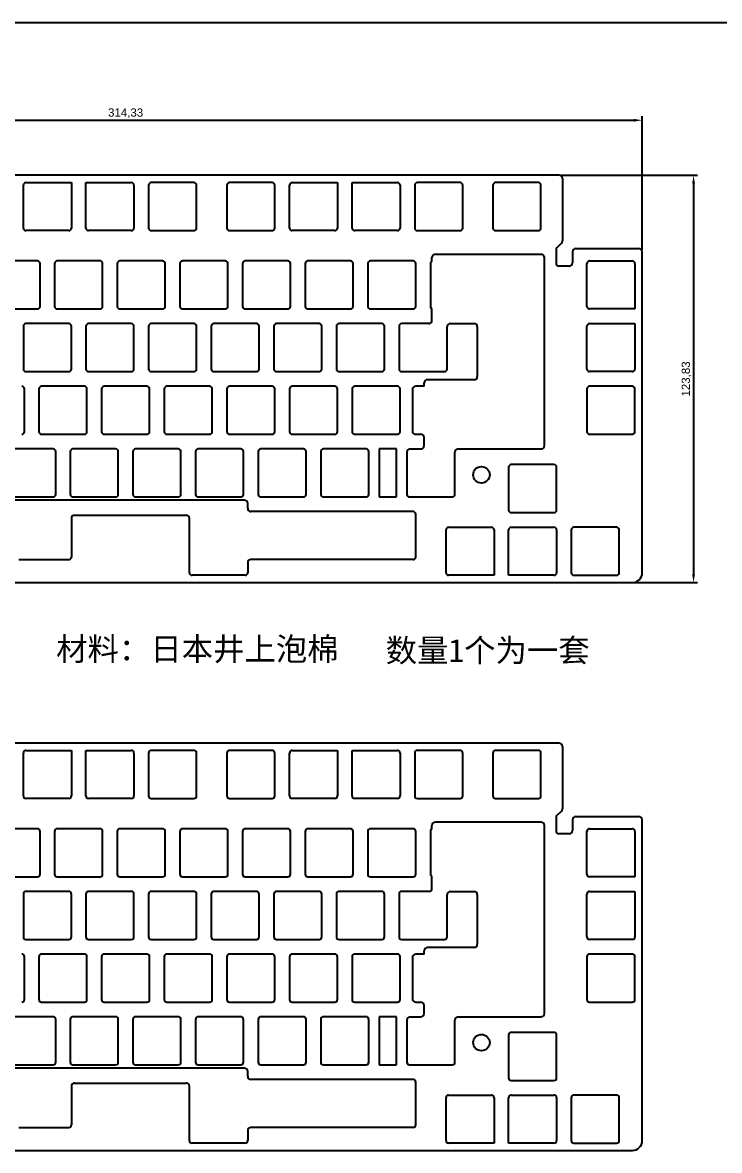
# Model space of a CAD drawing. Header units: millimetres. Extents: x 2210 to 4733, y 577 to 1929.
# Drawn here: x 4166.2 to 4378.2, y 1585.7 to 1928.6 of the extents above; entities that cross this region are included whole.
import ezdxf

# ---------------------------------------------------------------- set-up
doc = ezdxf.new("R2010")
doc.units = ezdxf.units.MM
doc.styles.get("Standard").update_dxf_attribs({"font": 'arial.ttf'})
doc.dimstyles.new('ISO-25', dxfattribs={"dimtxt": 2.5, "dimasz": 2.5, "dimexe": 1.25, "dimexo": 0.625, "dimtad": 1, "dimtxsty": 'Standard', "dimcen": 2.5, "dimadec": 0, "dimazin": 0, "dimtfac": 1, "dimtmove": 0, "dimatfit": 3, "dimfxl": 1, "dimarcsym": 0})

# ---------------------------------------------------------------- blocks, each defined once
blk = doc.blocks.new('*D38')
at = {"color": 0, "lineweight": -2, "transparency": 16777216}
for p, q in [((4040.41, 1879.77), (4040.41, 1900.12)), ((4354.73, 1859.47), (4354.73, 1900.12)), ((4042.91, 1898.87), (4352.23, 1898.87))]:
    blk.add_line(p, q, dxfattribs=at)
at = {"color": 0, "transparency": 16777216}
for points in [[(4042.91, 1899.28), (4042.91, 1898.45), (4040.41, 1898.87)], [(4352.23, 1899.28), (4352.23, 1898.45), (4354.73, 1898.87)]]:
    blk.add_solid(points, dxfattribs=at)
at = {"layer": 'Defpoints', "color": 0, "transparency": 16777216}
for p in [(4354.73, 1898.87), (4040.41, 1879.14), (4354.73, 1858.84)]:
    blk.add_point(p, dxfattribs=at)
at = {"color": 0, "transparency": 16777216, "insert": (4197.57, 1900.99), "char_height": 2.5, "attachment_point": 5}
blk.add_mtext('314,33', dxfattribs=at)
blk = doc.blocks.new('*D39')
at = {"color": 0, "lineweight": -2, "transparency": 16777216}
for p, q in [((4330.06, 1882.14), (4371.6, 1882.14)), ((4370.35, 1879.64), (4370.35, 1760.82)), ((4352.36, 1758.32), (4371.6, 1758.32))]:
    blk.add_line(p, q, dxfattribs=at)
at = {"color": 0, "transparency": 16777216}
for points in [[(4369.93, 1879.64), (4370.77, 1879.64), (4370.35, 1882.14)], [(4369.93, 1760.82), (4370.77, 1760.82), (4370.35, 1758.32)]]:
    blk.add_solid(points, dxfattribs=at)
at = {"layer": 'Defpoints', "color": 0, "transparency": 16777216}
for p in [(4329.43, 1882.14), (4351.73, 1758.32), (4370.35, 1758.32)]:
    blk.add_point(p, dxfattribs=at)
at = {"color": 0, "transparency": 16777216, "insert": (4368.22, 1820.23), "char_height": 2.5, "attachment_point": 5, "rotation": 90}
blk.add_mtext('123,83', dxfattribs=at)

msp = doc.modelspace()

# ---------------------------------------------------------------- linework, layer by layer
at = {"color": 7, "linetype": 'Continuous', "lineweight": 25}
for p, q in [((4329.432, 1882.142), (4043.407, 1882.142)), ((4166.457, 1866.117), (4166.457, 1879.117)), ((4167.257, 1879.917), (4181.057, 1879.917)), ((4181.057, 1879.917), (4181.057, 1866.117)), ((4185.507, 1866.117), (4185.507, 1879.917)), ((4185.507, 1879.917), (4199.307, 1879.917)), ((4200.107, 1879.117), (4200.107, 1866.117)), ((4204.557, 1879.117), (4204.557, 1866.117)), ((4218.357, 1879.917), (4205.357, 1879.917)), ((4219.157, 1866.117), (4219.157, 1879.117)), ((4228.369, 1879.117), (4228.369, 1866.117)), ((4242.169, 1879.917), (4229.169, 1879.917)), ((4242.969, 1866.117), (4242.969, 1879.117)), ((4247.419, 1866.117), (4247.419, 1879.117)), ((4248.219, 1879.917), (4262.019, 1879.917)), ((4262.019, 1879.917), (4262.019, 1866.117)), ((4266.469, 1866.117), (4266.469, 1879.917)), ((4266.469, 1879.917), (4280.269, 1879.917)), ((4281.069, 1879.117), (4281.069, 1866.117)), ((4285.519, 1879.117), (4285.519, 1866.117)), ((4299.319, 1879.917), (4286.319, 1879.917)), ((4300.119, 1866.117), (4300.119, 1879.117)), ((4309.332, 1879.117), (4309.332, 1866.117)), ((4323.132, 1879.917), (4310.132, 1879.917)), ((4323.932, 1866.117), (4323.932, 1879.117)), ((4330.432, 1881.142), (4330.432, 1862.178)), ((4180.257, 1865.317), (4167.257, 1865.317)), ((4199.307, 1865.317), (4186.307, 1865.317)), ((4205.357, 1865.317), (4218.357, 1865.317)), ((4229.169, 1865.317), (4242.169, 1865.317)), ((4261.219, 1865.317), (4248.219, 1865.317)), ((4280.269, 1865.317), (4267.269, 1865.317)), ((4286.319, 1865.317), (4299.319, 1865.317)), ((4310.132, 1865.317), (4323.132, 1865.317)), ((4328.51, 1859.428), (4328.51, 1855.532)), ((4328.803, 1860.135), (4330.139, 1861.471)), ((4333.51, 1858.842), (4333.51, 1855.532)), ((4334.51, 1859.842), (4353.732, 1859.842)), ((4354.732, 1761.317), (4354.732, 1858.842)), ((4170.732, 1856.104), (4157.732, 1856.104)), ((4171.532, 1842.304), (4171.532, 1855.304)), ((4175.982, 1855.304), (4175.982, 1842.304)), ((4189.782, 1856.104), (4176.782, 1856.104)), ((4190.582, 1842.304), (4190.582, 1855.304)), ((4195.032, 1855.304), (4195.032, 1842.304)), ((4208.832, 1856.104), (4195.832, 1856.104)), ((4209.632, 1842.304), (4209.632, 1855.304)), ((4214.082, 1855.304), (4214.082, 1842.304)), ((4227.882, 1856.104), (4214.882, 1856.104)), ((4228.682, 1842.304), (4228.682, 1855.304)), ((4233.132, 1855.304), (4233.132, 1842.304)), ((4246.932, 1856.104), (4233.932, 1856.104)), ((4247.732, 1842.304), (4247.732, 1855.304)), ((4252.182, 1855.304), (4252.182, 1842.304)), ((4265.982, 1856.104), (4252.982, 1856.104)), ((4266.782, 1842.304), (4266.782, 1855.304)), ((4271.232, 1855.304), (4271.232, 1842.304)), ((4285.032, 1856.104), (4272.032, 1856.104)), ((4285.832, 1842.304), (4285.832, 1855.304)), ((4290.282, 1855.304), (4290.282, 1842.304)), ((4290.769, 1856.535), (4290.769, 1857.104)), ((4323.969, 1858.104), (4291.769, 1858.104)), ((4324.969, 1799.954), (4324.969, 1857.104)), ((4337.907, 1842.304), (4337.907, 1855.304)), ((4338.707, 1856.104), (4351.707, 1856.104)), ((4352.507, 1855.304), (4352.507, 1841.504)), ((4332.51, 1854.532), (4329.51, 1854.532)), ((4157.732, 1841.504), (4170.732, 1841.504)), ((4176.782, 1841.504), (4189.782, 1841.504)), ((4195.832, 1841.504), (4208.832, 1841.504)), ((4214.882, 1841.504), (4227.882, 1841.504)), ((4233.932, 1841.504), (4246.932, 1841.504)), ((4252.982, 1841.504), (4265.982, 1841.504)), ((4272.032, 1841.504), (4285.032, 1841.504)), ((4352.507, 1841.504), (4338.707, 1841.504)), ((4290.769, 1838.054), (4290.769, 1841.073)), ((4166.457, 1836.254), (4166.457, 1823.254)), ((4180.257, 1837.054), (4167.257, 1837.054)), ((4181.057, 1823.254), (4181.057, 1836.254)), ((4185.507, 1836.254), (4185.507, 1823.254)), ((4199.307, 1837.054), (4186.307, 1837.054)), ((4200.107, 1823.254), (4200.107, 1836.254)), ((4204.557, 1836.254), (4204.557, 1823.254)), ((4218.357, 1837.054), (4205.357, 1837.054)), ((4219.157, 1823.254), (4219.157, 1836.254)), ((4223.607, 1836.254), (4223.607, 1823.254)), ((4237.407, 1837.054), (4224.407, 1837.054)), ((4238.207, 1823.254), (4238.207, 1836.254)), ((4242.657, 1836.254), (4242.657, 1823.254)), ((4256.457, 1837.054), (4243.457, 1837.054)), ((4257.257, 1823.254), (4257.257, 1836.254)), ((4261.707, 1836.254), (4261.707, 1823.254)), ((4275.507, 1837.054), (4262.507, 1837.054)), ((4276.307, 1823.254), (4276.307, 1836.254)), ((4280.757, 1836.254), (4280.757, 1823.254)), ((4289.769, 1837.054), (4281.557, 1837.054)), ((4295.357, 1823.254), (4295.357, 1836.054)), ((4296.357, 1837.054), (4303.569, 1837.054)), ((4304.569, 1836.054), (4304.569, 1821.004)), ((4337.907, 1823.254), (4337.907, 1836.254)), ((4338.707, 1837.054), (4352.507, 1837.054)), ((4352.507, 1837.054), (4352.507, 1823.254)), ((4167.257, 1822.454), (4180.257, 1822.454)), ((4186.307, 1822.454), (4199.307, 1822.454)), ((4205.357, 1822.454), (4218.357, 1822.454)), ((4224.407, 1822.454), (4237.407, 1822.454)), ((4243.457, 1822.454), (4256.457, 1822.454)), ((4262.507, 1822.454), (4275.507, 1822.454)), ((4281.557, 1822.454), (4294.557, 1822.454)), ((4351.707, 1822.454), (4338.707, 1822.454)), ((4166.769, 1804.204), (4166.769, 1817.204)), ((4171.219, 1817.204), (4171.219, 1804.204)), ((4185.019, 1818.004), (4172.019, 1818.004)), ((4185.819, 1804.204), (4185.819, 1817.204)), ((4190.269, 1817.204), (4190.269, 1804.204)), ((4204.069, 1818.004), (4191.069, 1818.004)), ((4204.869, 1804.204), (4204.869, 1817.204)), ((4209.319, 1817.204), (4209.319, 1804.204)), ((4223.119, 1818.004), (4210.119, 1818.004)), ((4223.919, 1804.204), (4223.919, 1817.204)), ((4228.369, 1817.204), (4228.369, 1804.204)), ((4242.169, 1818.004), (4229.169, 1818.004)), ((4242.969, 1804.204), (4242.969, 1817.204)), ((4247.419, 1817.204), (4247.419, 1804.204)), ((4261.219, 1818.004), (4248.219, 1818.004)), ((4262.019, 1804.204), (4262.019, 1817.204)), ((4266.469, 1817.204), (4266.469, 1804.204)), ((4280.269, 1818.004), (4267.269, 1818.004)), ((4281.069, 1804.204), (4281.069, 1817.204)), ((4288.388, 1818.004), (4285.819, 1818.004)), ((4288.388, 1818.004), (4288.388, 1819.004)), ((4303.569, 1820.004), (4289.388, 1820.004)), ((4337.907, 1817.204), (4337.907, 1804.204)), ((4351.707, 1818.004), (4338.707, 1818.004)), ((4352.507, 1804.204), (4352.507, 1817.204)), ((4284.819, 1817.004), (4284.819, 1804.404)), ((4172.019, 1803.404), (4185.019, 1803.404)), ((4191.069, 1803.404), (4204.069, 1803.404)), ((4210.119, 1803.404), (4223.119, 1803.404)), ((4229.169, 1803.404), (4242.169, 1803.404)), ((4248.219, 1803.404), (4261.219, 1803.404)), ((4267.269, 1803.404), (4280.269, 1803.404)), ((4285.819, 1803.404), (4287.388, 1803.404)), ((4288.388, 1799.954), (4288.388, 1802.404)), ((4338.707, 1803.404), (4351.707, 1803.404)), ((4175.494, 1798.954), (4162.494, 1798.954)), ((4176.294, 1785.154), (4176.294, 1798.154)), ((4180.744, 1798.154), (4180.744, 1785.154)), ((4194.544, 1798.954), (4181.544, 1798.954)), ((4195.344, 1785.154), (4195.344, 1798.154)), ((4199.794, 1798.154), (4199.794, 1785.154)), ((4213.594, 1798.954), (4200.594, 1798.954)), ((4214.394, 1785.154), (4214.394, 1798.154)), ((4218.844, 1798.154), (4218.844, 1785.154)), ((4232.644, 1798.954), (4219.644, 1798.954)), ((4233.444, 1785.154), (4233.444, 1798.154)), ((4237.894, 1798.154), (4237.894, 1785.154)), ((4251.694, 1798.954), (4238.694, 1798.954)), ((4252.494, 1785.154), (4252.494, 1798.154)), ((4256.944, 1798.154), (4256.944, 1785.154)), ((4270.744, 1798.954), (4257.744, 1798.954)), ((4271.544, 1785.154), (4271.544, 1798.154)), ((4279.941, 1798.954), (4274.741, 1798.954)), ((4274.741, 1798.954), (4274.741, 1784.354)), ((4279.941, 1784.354), (4279.941, 1798.954)), ((4283.138, 1797.954), (4283.138, 1785.154)), ((4284.138, 1798.954), (4287.388, 1798.954)), ((4297.738, 1785.154), (4297.738, 1797.954)), ((4298.738, 1798.954), (4323.969, 1798.954)), ((4314.094, 1793.392), (4314.094, 1780.392)), ((4327.894, 1794.192), (4314.894, 1794.192)), ((4328.694, 1780.392), (4328.694, 1793.392)), ((4233.707, 1783.354), (4113.807, 1783.354)), ((4162.494, 1784.354), (4175.494, 1784.354)), ((4181.544, 1784.354), (4194.544, 1784.354)), ((4200.594, 1784.354), (4213.594, 1784.354)), ((4219.644, 1784.354), (4232.644, 1784.354)), ((4238.694, 1784.354), (4251.694, 1784.354)), ((4257.744, 1784.354), (4270.744, 1784.354)), ((4274.741, 1784.354), (4279.941, 1784.354)), ((4283.938, 1784.354), (4296.938, 1784.354)), ((4234.707, 1780.904), (4234.707, 1782.354)), ((4285.032, 1779.904), (4235.707, 1779.904)), ((4314.894, 1779.592), (4327.894, 1779.592)), ((4181.057, 1777.804), (4181.057, 1766.104)), ((4182.057, 1778.804), (4215.976, 1778.804)), ((4216.976, 1761.342), (4216.976, 1777.804)), ((4285.832, 1766.104), (4285.832, 1779.104)), ((4295.044, 1761.342), (4295.044, 1774.342)), ((4295.844, 1775.142), (4308.844, 1775.142)), ((4309.644, 1774.342), (4309.644, 1760.542)), ((4314.094, 1760.542), (4314.094, 1774.342)), ((4314.894, 1775.142), (4327.894, 1775.142)), ((4328.694, 1774.342), (4328.694, 1761.342)), ((4333.144, 1774.342), (4333.144, 1761.342)), ((4346.944, 1775.142), (4333.944, 1775.142)), ((4347.744, 1761.342), (4347.744, 1774.342)), ((4165.126, 1765.304), (4180.257, 1765.304)), ((4234.707, 1764.304), (4234.707, 1761.342)), ((4285.032, 1765.304), (4235.707, 1765.304)), ((4233.907, 1760.542), (4217.776, 1760.542)), ((4309.644, 1760.542), (4295.844, 1760.542)), ((4327.894, 1760.542), (4314.094, 1760.542)), ((4333.944, 1760.542), (4346.944, 1760.542)), ((4043.407, 1758.317), (4351.732, 1758.317)), ((4329.432, 1709.538), (4043.407, 1709.538)), ((4330.432, 1708.538), (4330.432, 1689.574)), ((4166.457, 1693.513), (4166.457, 1706.513)), ((4167.257, 1707.313), (4181.057, 1707.313)), ((4181.057, 1707.313), (4181.057, 1693.513)), ((4185.507, 1693.513), (4185.507, 1707.313)), ((4185.507, 1707.313), (4199.307, 1707.313)), ((4200.107, 1706.513), (4200.107, 1693.513)), ((4204.557, 1706.513), (4204.557, 1693.513)), ((4218.357, 1707.313), (4205.357, 1707.313)), ((4219.157, 1693.513), (4219.157, 1706.513)), ((4228.369, 1706.513), (4228.369, 1693.513)), ((4242.169, 1707.313), (4229.169, 1707.313)), ((4242.969, 1693.513), (4242.969, 1706.513)), ((4247.419, 1693.513), (4247.419, 1706.513)), ((4248.219, 1707.313), (4262.019, 1707.313)), ((4262.019, 1707.313), (4262.019, 1693.513)), ((4266.469, 1693.513), (4266.469, 1707.313)), ((4266.469, 1707.313), (4280.269, 1707.313)), ((4281.069, 1706.513), (4281.069, 1693.513)), ((4285.519, 1706.513), (4285.519, 1693.513)), ((4299.319, 1707.313), (4286.319, 1707.313)), ((4300.119, 1693.513), (4300.119, 1706.513)), ((4309.332, 1706.513), (4309.332, 1693.513)), ((4323.132, 1707.313), (4310.132, 1707.313)), ((4323.932, 1693.513), (4323.932, 1706.513)), ((4180.257, 1692.713), (4167.257, 1692.713)), ((4199.307, 1692.713), (4186.307, 1692.713)), ((4205.357, 1692.713), (4218.357, 1692.713)), ((4229.169, 1692.713), (4242.169, 1692.713)), ((4261.219, 1692.713), (4248.219, 1692.713)), ((4280.269, 1692.713), (4267.269, 1692.713)), ((4286.319, 1692.713), (4299.319, 1692.713)), ((4310.132, 1692.713), (4323.132, 1692.713)), ((4328.803, 1687.531), (4330.139, 1688.867)), ((4334.51, 1687.238), (4353.732, 1687.238)), ((4170.732, 1683.501), (4157.732, 1683.501)), ((4189.782, 1683.501), (4176.782, 1683.501)), ((4208.832, 1683.501), (4195.832, 1683.501)), ((4227.882, 1683.501), (4214.882, 1683.501)), ((4246.932, 1683.501), (4233.932, 1683.501)), ((4265.982, 1683.501), (4252.982, 1683.501)), ((4285.032, 1683.501), (4272.032, 1683.501)), ((4290.769, 1683.932), (4290.769, 1684.501)), ((4323.969, 1685.501), (4291.769, 1685.501)), ((4324.969, 1627.351), (4324.969, 1684.501)), ((4328.51, 1686.824), (4328.51, 1682.929)), ((4333.51, 1686.238), (4333.51, 1682.929)), ((4338.707, 1683.501), (4351.707, 1683.501)), ((4354.732, 1588.713), (4354.732, 1686.238)), ((4171.532, 1669.701), (4171.532, 1682.701)), ((4175.982, 1682.701), (4175.982, 1669.701)), ((4190.582, 1669.701), (4190.582, 1682.701)), ((4195.032, 1682.701), (4195.032, 1669.701)), ((4209.632, 1669.701), (4209.632, 1682.701)), ((4214.082, 1682.701), (4214.082, 1669.701)), ((4228.682, 1669.701), (4228.682, 1682.701)), ((4233.132, 1682.701), (4233.132, 1669.701)), ((4247.732, 1669.701), (4247.732, 1682.701)), ((4252.182, 1682.701), (4252.182, 1669.701)), ((4266.782, 1669.701), (4266.782, 1682.701)), ((4271.232, 1682.701), (4271.232, 1669.701)), ((4285.832, 1669.701), (4285.832, 1682.701)), ((4290.282, 1682.701), (4290.282, 1669.701)), ((4332.51, 1681.929), (4329.51, 1681.929)), ((4337.907, 1669.701), (4337.907, 1682.701)), ((4352.507, 1682.701), (4352.507, 1668.901)), ((4157.732, 1668.901), (4170.732, 1668.901)), ((4176.782, 1668.901), (4189.782, 1668.901)), ((4195.832, 1668.901), (4208.832, 1668.901)), ((4214.882, 1668.901), (4227.882, 1668.901)), ((4233.932, 1668.901), (4246.932, 1668.901)), ((4252.982, 1668.901), (4265.982, 1668.901)), ((4272.032, 1668.901), (4285.032, 1668.901)), ((4290.769, 1665.451), (4290.769, 1668.469)), ((4352.507, 1668.901), (4338.707, 1668.901)), ((4166.457, 1663.651), (4166.457, 1650.651)), ((4180.257, 1664.451), (4167.257, 1664.451)), ((4181.057, 1650.651), (4181.057, 1663.651)), ((4185.507, 1663.651), (4185.507, 1650.651)), ((4199.307, 1664.451), (4186.307, 1664.451)), ((4200.107, 1650.651), (4200.107, 1663.651)), ((4204.557, 1663.651), (4204.557, 1650.651)), ((4218.357, 1664.451), (4205.357, 1664.451)), ((4219.157, 1650.651), (4219.157, 1663.651)), ((4223.607, 1663.651), (4223.607, 1650.651)), ((4237.407, 1664.451), (4224.407, 1664.451)), ((4238.207, 1650.651), (4238.207, 1663.651)), ((4242.657, 1663.651), (4242.657, 1650.651)), ((4256.457, 1664.451), (4243.457, 1664.451)), ((4257.257, 1650.651), (4257.257, 1663.651)), ((4261.707, 1663.651), (4261.707, 1650.651)), ((4275.507, 1664.451), (4262.507, 1664.451)), ((4276.307, 1650.651), (4276.307, 1663.651)), ((4280.757, 1663.651), (4280.757, 1650.651)), ((4289.769, 1664.451), (4281.557, 1664.451)), ((4295.357, 1650.651), (4295.357, 1663.451)), ((4296.357, 1664.451), (4303.569, 1664.451)), ((4304.569, 1663.451), (4304.569, 1648.401)), ((4337.907, 1650.651), (4337.907, 1663.651)), ((4338.707, 1664.451), (4352.507, 1664.451)), ((4352.507, 1664.451), (4352.507, 1650.651)), ((4167.257, 1649.851), (4180.257, 1649.851)), ((4186.307, 1649.851), (4199.307, 1649.851)), ((4205.357, 1649.851), (4218.357, 1649.851)), ((4224.407, 1649.851), (4237.407, 1649.851)), ((4243.457, 1649.851), (4256.457, 1649.851)), ((4262.507, 1649.851), (4275.507, 1649.851)), ((4281.557, 1649.851), (4294.557, 1649.851)), ((4351.707, 1649.851), (4338.707, 1649.851)), ((4288.388, 1645.401), (4288.388, 1646.401)), ((4303.569, 1647.401), (4289.388, 1647.401)), ((4166.769, 1631.601), (4166.769, 1644.601)), ((4171.219, 1644.601), (4171.219, 1631.601)), ((4185.019, 1645.401), (4172.019, 1645.401)), ((4185.819, 1631.601), (4185.819, 1644.601)), ((4190.269, 1644.601), (4190.269, 1631.601)), ((4204.069, 1645.401), (4191.069, 1645.401)), ((4204.869, 1631.601), (4204.869, 1644.601)), ((4209.319, 1644.601), (4209.319, 1631.601)), ((4223.119, 1645.401), (4210.119, 1645.401)), ((4223.919, 1631.601), (4223.919, 1644.601)), ((4228.369, 1644.601), (4228.369, 1631.601)), ((4242.169, 1645.401), (4229.169, 1645.401)), ((4242.969, 1631.601), (4242.969, 1644.601)), ((4247.419, 1644.601), (4247.419, 1631.601)), ((4261.219, 1645.401), (4248.219, 1645.401)), ((4262.019, 1631.601), (4262.019, 1644.601)), ((4266.469, 1644.601), (4266.469, 1631.601)), ((4280.269, 1645.401), (4267.269, 1645.401)), ((4281.069, 1631.601), (4281.069, 1644.601)), ((4284.819, 1644.401), (4284.819, 1631.801)), ((4288.388, 1645.401), (4285.819, 1645.401)), ((4337.907, 1644.601), (4337.907, 1631.601)), ((4351.707, 1645.401), (4338.707, 1645.401)), ((4352.507, 1631.601), (4352.507, 1644.601)), ((4172.019, 1630.801), (4185.019, 1630.801)), ((4191.069, 1630.801), (4204.069, 1630.801)), ((4210.119, 1630.801), (4223.119, 1630.801)), ((4229.169, 1630.801), (4242.169, 1630.801)), ((4248.219, 1630.801), (4261.219, 1630.801)), ((4267.269, 1630.801), (4280.269, 1630.801)), ((4285.819, 1630.801), (4287.388, 1630.801)), ((4288.388, 1627.351), (4288.388, 1629.801)), ((4338.707, 1630.801), (4351.707, 1630.801)), ((4175.494, 1626.351), (4162.494, 1626.351)), ((4176.294, 1612.551), (4176.294, 1625.551)), ((4180.744, 1625.551), (4180.744, 1612.551)), ((4194.544, 1626.351), (4181.544, 1626.351)), ((4195.344, 1612.551), (4195.344, 1625.551)), ((4199.794, 1625.551), (4199.794, 1612.551)), ((4213.594, 1626.351), (4200.594, 1626.351)), ((4214.394, 1612.551), (4214.394, 1625.551)), ((4218.844, 1625.551), (4218.844, 1612.551)), ((4232.644, 1626.351), (4219.644, 1626.351)), ((4233.444, 1612.551), (4233.444, 1625.551)), ((4237.894, 1625.551), (4237.894, 1612.551)), ((4251.694, 1626.351), (4238.694, 1626.351)), ((4252.494, 1612.551), (4252.494, 1625.551)), ((4256.944, 1625.551), (4256.944, 1612.551)), ((4270.744, 1626.351), (4257.744, 1626.351)), ((4271.544, 1612.551), (4271.544, 1625.551)), ((4279.941, 1626.351), (4274.741, 1626.351)), ((4274.741, 1626.351), (4274.741, 1611.751)), ((4279.941, 1611.751), (4279.941, 1626.351)), ((4283.138, 1625.351), (4283.138, 1612.551)), ((4284.138, 1626.351), (4287.388, 1626.351)), ((4297.738, 1612.551), (4297.738, 1625.351)), ((4298.738, 1626.351), (4323.969, 1626.351)), ((4314.094, 1620.788), (4314.094, 1607.788)), ((4327.894, 1621.588), (4314.894, 1621.588)), ((4328.694, 1607.788), (4328.694, 1620.788)), ((4162.494, 1611.751), (4175.494, 1611.751)), ((4181.544, 1611.751), (4194.544, 1611.751)), ((4200.594, 1611.751), (4213.594, 1611.751)), ((4219.644, 1611.751), (4232.644, 1611.751)), ((4238.694, 1611.751), (4251.694, 1611.751)), ((4257.744, 1611.751), (4270.744, 1611.751)), ((4274.741, 1611.751), (4279.941, 1611.751)), ((4283.938, 1611.751), (4296.938, 1611.751)), ((4233.707, 1610.751), (4113.807, 1610.751)), ((4234.707, 1608.301), (4234.707, 1609.751)), ((4181.057, 1605.201), (4181.057, 1593.501)), ((4182.057, 1606.201), (4215.976, 1606.201)), ((4216.976, 1588.738), (4216.976, 1605.201)), ((4285.032, 1607.301), (4235.707, 1607.301)), ((4285.832, 1593.501), (4285.832, 1606.501)), ((4314.894, 1606.988), (4327.894, 1606.988)), ((4295.044, 1588.738), (4295.044, 1601.738)), ((4295.844, 1602.538), (4308.844, 1602.538)), ((4309.644, 1601.738), (4309.644, 1587.938)), ((4314.094, 1587.938), (4314.094, 1601.738)), ((4314.894, 1602.538), (4327.894, 1602.538)), ((4328.694, 1601.738), (4328.694, 1588.738)), ((4333.144, 1601.738), (4333.144, 1588.738)), ((4346.944, 1602.538), (4333.944, 1602.538)), ((4347.744, 1588.738), (4347.744, 1601.738)), ((4165.126, 1592.701), (4180.257, 1592.701)), ((4234.707, 1591.701), (4234.707, 1588.738)), ((4285.032, 1592.701), (4235.707, 1592.701)), ((4233.907, 1587.938), (4217.776, 1587.938)), ((4309.644, 1587.938), (4295.844, 1587.938)), ((4327.894, 1587.938), (4314.094, 1587.938)), ((4333.944, 1587.938), (4346.944, 1587.938)), ((4043.407, 1585.713), (4351.732, 1585.713))]:
    msp.add_line(p, q, dxfattribs=at)
at = {"color": 1}
msp.add_lwpolyline([(4017.634, 1737.063), (4017.634, 1928.57), (4440.561, 1928.57), (4440.561, 1737.063)], dxfattribs=at)
at = {"color": 7, "linetype": 'Continuous', "lineweight": 25}
for centre in [(4305.826, 1791.099), (4305.826, 1618.495)]:
    msp.add_circle(centre, 2.5, dxfattribs=at)
for centre, radius, start, end in [((4167.257, 1879.117), 0.8, 90, 180), ((4199.307, 1879.117), 0.8, 0, 90), ((4205.357, 1879.117), 0.8, 90, 180), ((4218.357, 1879.117), 0.8, 0, 90), ((4229.169, 1879.117), 0.8, 90, 180), ((4242.169, 1879.117), 0.8, 0, 90), ((4248.219, 1879.117), 0.8, 90, 180), ((4280.269, 1879.117), 0.8, 0, 90), ((4286.319, 1879.117), 0.8, 90, 180), ((4299.319, 1879.117), 0.8, 0, 90), ((4310.132, 1879.117), 0.8, 90, 180), ((4323.132, 1879.117), 0.8, 0, 90), ((4329.432, 1881.142), 1, 0, 90), ((4167.257, 1866.117), 0.8, 180, 270), ((4180.257, 1866.117), 0.8, 270, 0), ((4186.307, 1866.117), 0.8, 180, 270), ((4199.307, 1866.117), 0.8, 270, 0), ((4205.357, 1866.117), 0.8, 180, 270), ((4218.357, 1866.117), 0.8, 270, 0), ((4229.169, 1866.117), 0.8, 180, 270), ((4242.169, 1866.117), 0.8, 270, 0), ((4248.219, 1866.117), 0.8, 180, 270), ((4261.219, 1866.117), 0.8, 270, 0), ((4267.269, 1866.117), 0.8, 180, 270), ((4280.269, 1866.117), 0.8, 270, 0), ((4286.319, 1866.117), 0.8, 180, 270), ((4299.319, 1866.117), 0.8, 270, 0), ((4310.132, 1866.117), 0.8, 180, 270), ((4323.132, 1866.117), 0.8, 270, 0), ((4329.432, 1862.178), 1, 315, 0), ((4329.51, 1859.428), 1, 135, 180), ((4334.51, 1858.842), 1, 90, 180), ((4353.732, 1858.842), 1, 0, 90), ((4170.732, 1855.304), 0.8, 0, 90), ((4176.782, 1855.304), 0.8, 90, 180), ((4189.782, 1855.304), 0.8, 0, 90), ((4195.832, 1855.304), 0.8, 90, 180), ((4208.832, 1855.304), 0.8, 0, 90), ((4214.882, 1855.304), 0.8, 90, 180), ((4227.882, 1855.304), 0.8, 0, 90), ((4233.932, 1855.304), 0.8, 90, 180), ((4246.932, 1855.304), 0.8, 0, 90), ((4252.982, 1855.304), 0.8, 90, 180), ((4265.982, 1855.304), 0.8, 0, 90), ((4272.032, 1855.304), 0.8, 90, 180), ((4285.032, 1855.304), 0.8, 0, 90), ((4291.082, 1855.304), 0.8, 136.83984, 180), ((4289.769, 1856.535), 1, 316.83984, 0), ((4291.769, 1857.104), 1, 90, 180), ((4323.969, 1857.104), 1, 0, 90), ((4329.51, 1855.532), 1, 180, 270), ((4332.51, 1855.532), 1, 270, 0), ((4338.707, 1855.304), 0.8, 90, 180), ((4351.707, 1855.304), 0.8, 0, 90), ((4170.732, 1842.304), 0.8, 270, 0), ((4176.782, 1842.304), 0.8, 180, 270), ((4189.782, 1842.304), 0.8, 270, 0), ((4195.832, 1842.304), 0.8, 180, 270), ((4208.832, 1842.304), 0.8, 270, 0), ((4214.882, 1842.304), 0.8, 180, 270), ((4227.882, 1842.304), 0.8, 270, 0), ((4233.932, 1842.304), 0.8, 180, 270), ((4246.932, 1842.304), 0.8, 270, 0), ((4252.982, 1842.304), 0.8, 180, 270), ((4265.982, 1842.304), 0.8, 270, 0), ((4272.032, 1842.304), 0.8, 180, 270), ((4285.032, 1842.304), 0.8, 270, 0), ((4291.082, 1842.304), 0.8, 180, 223.16016), ((4289.769, 1841.073), 1, 0, 43.16016), ((4338.707, 1842.304), 0.8, 180, 270), ((4289.769, 1838.054), 1, 270, 0), ((4167.257, 1836.254), 0.8, 90, 180), ((4180.257, 1836.254), 0.8, 0, 90), ((4186.307, 1836.254), 0.8, 90, 180), ((4199.307, 1836.254), 0.8, 0, 90), ((4205.357, 1836.254), 0.8, 90, 180), ((4218.357, 1836.254), 0.8, 0, 90), ((4224.407, 1836.254), 0.8, 90, 180), ((4237.407, 1836.254), 0.8, 0, 90), ((4243.457, 1836.254), 0.8, 90, 180), ((4256.457, 1836.254), 0.8, 0, 90), ((4262.507, 1836.254), 0.8, 90, 180), ((4275.507, 1836.254), 0.8, 0, 90), ((4281.557, 1836.254), 0.8, 90, 180), ((4296.357, 1836.054), 1, 90, 180), ((4303.569, 1836.054), 1, 0, 90), ((4338.707, 1836.254), 0.8, 90, 180), ((4167.257, 1823.254), 0.8, 180, 270), ((4180.257, 1823.254), 0.8, 270, 0), ((4186.307, 1823.254), 0.8, 180, 270), ((4199.307, 1823.254), 0.8, 270, 0), ((4205.357, 1823.254), 0.8, 180, 270), ((4218.357, 1823.254), 0.8, 270, 0), ((4224.407, 1823.254), 0.8, 180, 270), ((4237.407, 1823.254), 0.8, 270, 0), ((4243.457, 1823.254), 0.8, 180, 270), ((4256.457, 1823.254), 0.8, 270, 0), ((4262.507, 1823.254), 0.8, 180, 270), ((4275.507, 1823.254), 0.8, 270, 0), ((4281.557, 1823.254), 0.8, 180, 270), ((4294.557, 1823.254), 0.8, 270, 0), ((4303.569, 1821.004), 1, 270, 0), ((4338.707, 1823.254), 0.8, 180, 270), ((4351.707, 1823.254), 0.8, 270, 0), ((4165.969, 1817.204), 0.8, 0, 90), ((4172.019, 1817.204), 0.8, 90, 180), ((4185.019, 1817.204), 0.8, 0, 90), ((4191.069, 1817.204), 0.8, 90, 180), ((4204.069, 1817.204), 0.8, 0, 90), ((4210.119, 1817.204), 0.8, 90, 180), ((4223.119, 1817.204), 0.8, 0, 90), ((4229.169, 1817.204), 0.8, 90, 180), ((4242.169, 1817.204), 0.8, 0, 90), ((4248.219, 1817.204), 0.8, 90, 180), ((4261.219, 1817.204), 0.8, 0, 90), ((4267.269, 1817.204), 0.8, 90, 180), ((4280.269, 1817.204), 0.8, 0, 90), ((4285.819, 1817.004), 1, 90, 180), ((4289.388, 1819.004), 1, 90, 180), ((4338.707, 1817.204), 0.8, 90, 180), ((4351.707, 1817.204), 0.8, 0, 90), ((4165.969, 1804.204), 0.8, 270, 0), ((4172.019, 1804.204), 0.8, 180, 270), ((4185.019, 1804.204), 0.8, 270, 0), ((4191.069, 1804.204), 0.8, 180, 270), ((4204.069, 1804.204), 0.8, 270, 0), ((4210.119, 1804.204), 0.8, 180, 270), ((4223.119, 1804.204), 0.8, 270, 0), ((4229.169, 1804.204), 0.8, 180, 270), ((4242.169, 1804.204), 0.8, 270, 0), ((4248.219, 1804.204), 0.8, 180, 270), ((4261.219, 1804.204), 0.8, 270, 0), ((4267.269, 1804.204), 0.8, 180, 270), ((4280.269, 1804.204), 0.8, 270, 0), ((4285.819, 1804.404), 1, 180, 270), ((4338.707, 1804.204), 0.8, 180, 270), ((4351.707, 1804.204), 0.8, 270, 0), ((4287.388, 1802.404), 1, 0, 90), ((4175.494, 1798.154), 0.8, 0, 90), ((4181.544, 1798.154), 0.8, 90, 180), ((4194.544, 1798.154), 0.8, 0, 90), ((4200.594, 1798.154), 0.8, 90, 180), ((4213.594, 1798.154), 0.8, 0, 90), ((4219.644, 1798.154), 0.8, 90, 180), ((4232.644, 1798.154), 0.8, 0, 90), ((4238.694, 1798.154), 0.8, 90, 180), ((4251.694, 1798.154), 0.8, 0, 90), ((4257.744, 1798.154), 0.8, 90, 180), ((4270.744, 1798.154), 0.8, 0, 90), ((4284.138, 1797.954), 1, 90, 180), ((4287.388, 1799.954), 1, 270, 0), ((4298.738, 1797.954), 1, 90, 180), ((4323.969, 1799.954), 1, 270, 0), ((4314.894, 1793.392), 0.8, 90, 180), ((4327.894, 1793.392), 0.8, 0, 90), ((4175.494, 1785.154), 0.8, 270, 0), ((4181.544, 1785.154), 0.8, 180, 270), ((4194.544, 1785.154), 0.8, 270, 0), ((4200.594, 1785.154), 0.8, 180, 270), ((4213.594, 1785.154), 0.8, 270, 0), ((4219.644, 1785.154), 0.8, 180, 270), ((4232.644, 1785.154), 0.8, 270, 0), ((4233.707, 1782.354), 1, 0, 90), ((4238.694, 1785.154), 0.8, 180, 270), ((4251.694, 1785.154), 0.8, 270, 0), ((4257.744, 1785.154), 0.8, 180, 270), ((4270.744, 1785.154), 0.8, 270, 0), ((4283.938, 1785.154), 0.8, 180, 270), ((4296.938, 1785.154), 0.8, 270, 0), ((4235.707, 1780.904), 1, 180, 270), ((4285.032, 1779.104), 0.8, 0, 90), ((4314.894, 1780.392), 0.8, 180, 270), ((4327.894, 1780.392), 0.8, 270, 0), ((4182.057, 1777.804), 1, 90, 180), ((4215.976, 1777.804), 1, 0, 90), ((4295.844, 1774.342), 0.8, 90, 180), ((4308.844, 1774.342), 0.8, 0, 90), ((4314.894, 1774.342), 0.8, 90, 180), ((4327.894, 1774.342), 0.8, 0, 90), ((4333.944, 1774.342), 0.8, 90, 180), ((4346.944, 1774.342), 0.8, 0, 90), ((4180.257, 1766.104), 0.8, 270, 0), ((4285.032, 1766.104), 0.8, 270, 0), ((4235.707, 1764.304), 1, 90, 180), ((4217.776, 1761.342), 0.8, 180, 270), ((4233.907, 1761.342), 0.8, 270, 0), ((4295.844, 1761.342), 0.8, 180, 270), ((4327.894, 1761.342), 0.8, 270, 0), ((4333.944, 1761.342), 0.8, 180, 270), ((4346.944, 1761.342), 0.8, 270, 0), ((4351.732, 1761.317), 3, 270, 0), ((4329.432, 1708.538), 1, 0, 90), ((4167.257, 1706.513), 0.8, 90, 180), ((4199.307, 1706.513), 0.8, 0, 90), ((4205.357, 1706.513), 0.8, 90, 180), ((4218.357, 1706.513), 0.8, 0, 90), ((4229.169, 1706.513), 0.8, 90, 180), ((4242.169, 1706.513), 0.8, 0, 90), ((4248.219, 1706.513), 0.8, 90, 180), ((4280.269, 1706.513), 0.8, 0, 90), ((4286.319, 1706.513), 0.8, 90, 180), ((4299.319, 1706.513), 0.8, 0, 90), ((4310.132, 1706.513), 0.8, 90, 180), ((4323.132, 1706.513), 0.8, 0, 90), ((4167.257, 1693.513), 0.8, 180, 270), ((4180.257, 1693.513), 0.8, 270, 0), ((4186.307, 1693.513), 0.8, 180, 270), ((4199.307, 1693.513), 0.8, 270, 0), ((4205.357, 1693.513), 0.8, 180, 270), ((4218.357, 1693.513), 0.8, 270, 0), ((4229.169, 1693.513), 0.8, 180, 270), ((4242.169, 1693.513), 0.8, 270, 0), ((4248.219, 1693.513), 0.8, 180, 270), ((4261.219, 1693.513), 0.8, 270, 0), ((4267.269, 1693.513), 0.8, 180, 270), ((4280.269, 1693.513), 0.8, 270, 0), ((4286.319, 1693.513), 0.8, 180, 270), ((4299.319, 1693.513), 0.8, 270, 0), ((4310.132, 1693.513), 0.8, 180, 270), ((4323.132, 1693.513), 0.8, 270, 0), ((4329.51, 1686.824), 1, 135, 180), ((4329.432, 1689.574), 1, 315, 0), ((4334.51, 1686.238), 1, 90, 180), ((4353.732, 1686.238), 1, 0, 90), ((4170.732, 1682.701), 0.8, 0, 90), ((4176.782, 1682.701), 0.8, 90, 180), ((4189.782, 1682.701), 0.8, 0, 90), ((4195.832, 1682.701), 0.8, 90, 180), ((4208.832, 1682.701), 0.8, 0, 90), ((4214.882, 1682.701), 0.8, 90, 180), ((4227.882, 1682.701), 0.8, 0, 90), ((4233.932, 1682.701), 0.8, 90, 180), ((4246.932, 1682.701), 0.8, 0, 90), ((4252.982, 1682.701), 0.8, 90, 180), ((4265.982, 1682.701), 0.8, 0, 90), ((4272.032, 1682.701), 0.8, 90, 180), ((4285.032, 1682.701), 0.8, 0, 90), ((4289.769, 1683.932), 1, 316.83984, 0), ((4291.769, 1684.501), 1, 90, 180), ((4323.969, 1684.501), 1, 0, 90), ((4338.707, 1682.701), 0.8, 90, 180), ((4351.707, 1682.701), 0.8, 0, 90), ((4291.082, 1682.701), 0.8, 136.83984, 180), ((4329.51, 1682.929), 1, 180, 270), ((4332.51, 1682.929), 1, 270, 0), ((4170.732, 1669.701), 0.8, 270, 0), ((4176.782, 1669.701), 0.8, 180, 270), ((4189.782, 1669.701), 0.8, 270, 0), ((4195.832, 1669.701), 0.8, 180, 270), ((4208.832, 1669.701), 0.8, 270, 0), ((4214.882, 1669.701), 0.8, 180, 270), ((4227.882, 1669.701), 0.8, 270, 0), ((4233.932, 1669.701), 0.8, 180, 270), ((4246.932, 1669.701), 0.8, 270, 0), ((4252.982, 1669.701), 0.8, 180, 270), ((4265.982, 1669.701), 0.8, 270, 0), ((4272.032, 1669.701), 0.8, 180, 270), ((4285.032, 1669.701), 0.8, 270, 0), ((4291.082, 1669.701), 0.8, 180, 223.16016), ((4289.769, 1668.469), 1, 0, 43.16016), ((4338.707, 1669.701), 0.8, 180, 270), ((4167.257, 1663.651), 0.8, 90, 180), ((4180.257, 1663.651), 0.8, 0, 90), ((4186.307, 1663.651), 0.8, 90, 180), ((4199.307, 1663.651), 0.8, 0, 90), ((4205.357, 1663.651), 0.8, 90, 180), ((4218.357, 1663.651), 0.8, 0, 90), ((4224.407, 1663.651), 0.8, 90, 180), ((4237.407, 1663.651), 0.8, 0, 90), ((4243.457, 1663.651), 0.8, 90, 180), ((4256.457, 1663.651), 0.8, 0, 90), ((4262.507, 1663.651), 0.8, 90, 180), ((4275.507, 1663.651), 0.8, 0, 90), ((4281.557, 1663.651), 0.8, 90, 180), ((4289.769, 1665.451), 1, 270, 0), ((4296.357, 1663.451), 1, 90, 180), ((4303.569, 1663.451), 1, 0, 90), ((4338.707, 1663.651), 0.8, 90, 180), ((4167.257, 1650.651), 0.8, 180, 270), ((4180.257, 1650.651), 0.8, 270, 0), ((4186.307, 1650.651), 0.8, 180, 270), ((4199.307, 1650.651), 0.8, 270, 0), ((4205.357, 1650.651), 0.8, 180, 270), ((4218.357, 1650.651), 0.8, 270, 0), ((4224.407, 1650.651), 0.8, 180, 270), ((4237.407, 1650.651), 0.8, 270, 0), ((4243.457, 1650.651), 0.8, 180, 270), ((4256.457, 1650.651), 0.8, 270, 0), ((4262.507, 1650.651), 0.8, 180, 270), ((4275.507, 1650.651), 0.8, 270, 0), ((4281.557, 1650.651), 0.8, 180, 270), ((4294.557, 1650.651), 0.8, 270, 0), ((4338.707, 1650.651), 0.8, 180, 270), ((4351.707, 1650.651), 0.8, 270, 0), ((4289.388, 1646.401), 1, 90, 180), ((4303.569, 1648.401), 1, 270, 0), ((4165.969, 1644.601), 0.8, 0, 90), ((4172.019, 1644.601), 0.8, 90, 180), ((4185.019, 1644.601), 0.8, 0, 90), ((4191.069, 1644.601), 0.8, 90, 180), ((4204.069, 1644.601), 0.8, 0, 90), ((4210.119, 1644.601), 0.8, 90, 180), ((4223.119, 1644.601), 0.8, 0, 90), ((4229.169, 1644.601), 0.8, 90, 180), ((4242.169, 1644.601), 0.8, 0, 90), ((4248.219, 1644.601), 0.8, 90, 180), ((4261.219, 1644.601), 0.8, 0, 90), ((4267.269, 1644.601), 0.8, 90, 180), ((4280.269, 1644.601), 0.8, 0, 90), ((4285.819, 1644.401), 1, 90, 180), ((4338.707, 1644.601), 0.8, 90, 180), ((4351.707, 1644.601), 0.8, 0, 90), ((4165.969, 1631.601), 0.8, 270, 0), ((4172.019, 1631.601), 0.8, 180, 270), ((4185.019, 1631.601), 0.8, 270, 0), ((4191.069, 1631.601), 0.8, 180, 270), ((4204.069, 1631.601), 0.8, 270, 0), ((4210.119, 1631.601), 0.8, 180, 270), ((4223.119, 1631.601), 0.8, 270, 0), ((4229.169, 1631.601), 0.8, 180, 270), ((4242.169, 1631.601), 0.8, 270, 0), ((4248.219, 1631.601), 0.8, 180, 270), ((4261.219, 1631.601), 0.8, 270, 0), ((4267.269, 1631.601), 0.8, 180, 270), ((4280.269, 1631.601), 0.8, 270, 0), ((4285.819, 1631.801), 1, 180, 270), ((4287.388, 1629.801), 1, 0, 90), ((4338.707, 1631.601), 0.8, 180, 270), ((4351.707, 1631.601), 0.8, 270, 0), ((4175.494, 1625.551), 0.8, 0, 90), ((4181.544, 1625.551), 0.8, 90, 180), ((4194.544, 1625.551), 0.8, 0, 90), ((4200.594, 1625.551), 0.8, 90, 180), ((4213.594, 1625.551), 0.8, 0, 90), ((4219.644, 1625.551), 0.8, 90, 180), ((4232.644, 1625.551), 0.8, 0, 90), ((4238.694, 1625.551), 0.8, 90, 180), ((4251.694, 1625.551), 0.8, 0, 90), ((4257.744, 1625.551), 0.8, 90, 180), ((4270.744, 1625.551), 0.8, 0, 90), ((4284.138, 1625.351), 1, 90, 180), ((4287.388, 1627.351), 1, 270, 0), ((4298.738, 1625.351), 1, 90, 180), ((4323.969, 1627.351), 1, 270, 0), ((4314.894, 1620.788), 0.8, 90, 180), ((4327.894, 1620.788), 0.8, 0, 90), ((4175.494, 1612.551), 0.8, 270, 0), ((4181.544, 1612.551), 0.8, 180, 270), ((4194.544, 1612.551), 0.8, 270, 0), ((4200.594, 1612.551), 0.8, 180, 270), ((4213.594, 1612.551), 0.8, 270, 0), ((4219.644, 1612.551), 0.8, 180, 270), ((4232.644, 1612.551), 0.8, 270, 0), ((4238.694, 1612.551), 0.8, 180, 270), ((4251.694, 1612.551), 0.8, 270, 0), ((4257.744, 1612.551), 0.8, 180, 270), ((4270.744, 1612.551), 0.8, 270, 0), ((4283.938, 1612.551), 0.8, 180, 270), ((4296.938, 1612.551), 0.8, 270, 0), ((4233.707, 1609.751), 1, 0, 90), ((4235.707, 1608.301), 1, 180, 270), ((4182.057, 1605.201), 1, 90, 180), ((4215.976, 1605.201), 1, 0, 90), ((4285.032, 1606.501), 0.8, 0, 90), ((4314.894, 1607.788), 0.8, 180, 270), ((4327.894, 1607.788), 0.8, 270, 0), ((4295.844, 1601.738), 0.8, 90, 180), ((4308.844, 1601.738), 0.8, 0, 90), ((4314.894, 1601.738), 0.8, 90, 180), ((4327.894, 1601.738), 0.8, 0, 90), ((4333.944, 1601.738), 0.8, 90, 180), ((4346.944, 1601.738), 0.8, 0, 90), ((4180.257, 1593.501), 0.8, 270, 0), ((4235.707, 1591.701), 1, 90, 180), ((4285.032, 1593.501), 0.8, 270, 0), ((4217.776, 1588.738), 0.8, 180, 270), ((4233.907, 1588.738), 0.8, 270, 0), ((4295.844, 1588.738), 0.8, 180, 270), ((4327.894, 1588.738), 0.8, 270, 0), ((4333.944, 1588.738), 0.8, 180, 270), ((4346.944, 1588.738), 0.8, 270, 0), ((4351.732, 1588.713), 3, 270, 0)]:
    msp.add_arc(centre, radius, start, end, dxfattribs=at)

# ---------------------------------------------------------------- texts
at = {"color": 1, "char_height": 7, "attachment_point": 1}
for s, insert in [('{\\fSimSun|b0|i0|c134|p2;材料：日本井上泡棉}', (4176.441, 1741.646)), ('{\\fSimSun|b0|i0|c134|p2;数量1个为一套}', (4276.7, 1741.214))]:
    msp.add_mtext_dynamic_manual_height_columns(s, width=97.44079, gutter_width=12.5, heights=[0], dxfattribs=dict(at, insert=insert))

# ---------------------------------------------------------------- dimensions: what is measured, and where the dimension line sits
at = {"color": 5}
dim = msp.add_linear_dim(base=(4354.731792772, 1898.865725381), p1=(4040.406792772, 1879.141717507), p2=(4354.731792772, 1858.841717507), dimstyle='ISO-25', dxfattribs=at)
dim.commit()
dim.dimension.update_dxf_attribs({"geometry": '*D38', "text_midpoint": (4197.569292772, 1900.993112829)})
dim = msp.add_linear_dim(base=(4370.351317856, 1758.316717507), p1=(4329.431792772, 1882.141717507), p2=(4351.731792772, 1758.316717507), angle=90, dimstyle='ISO-25', dxfattribs=at)
dim.commit()
dim.dimension.update_dxf_attribs({"geometry": '*D39', "text_midpoint": (4368.223930408, 1820.229217507)})

doc.saveas('drawing.dxf')
